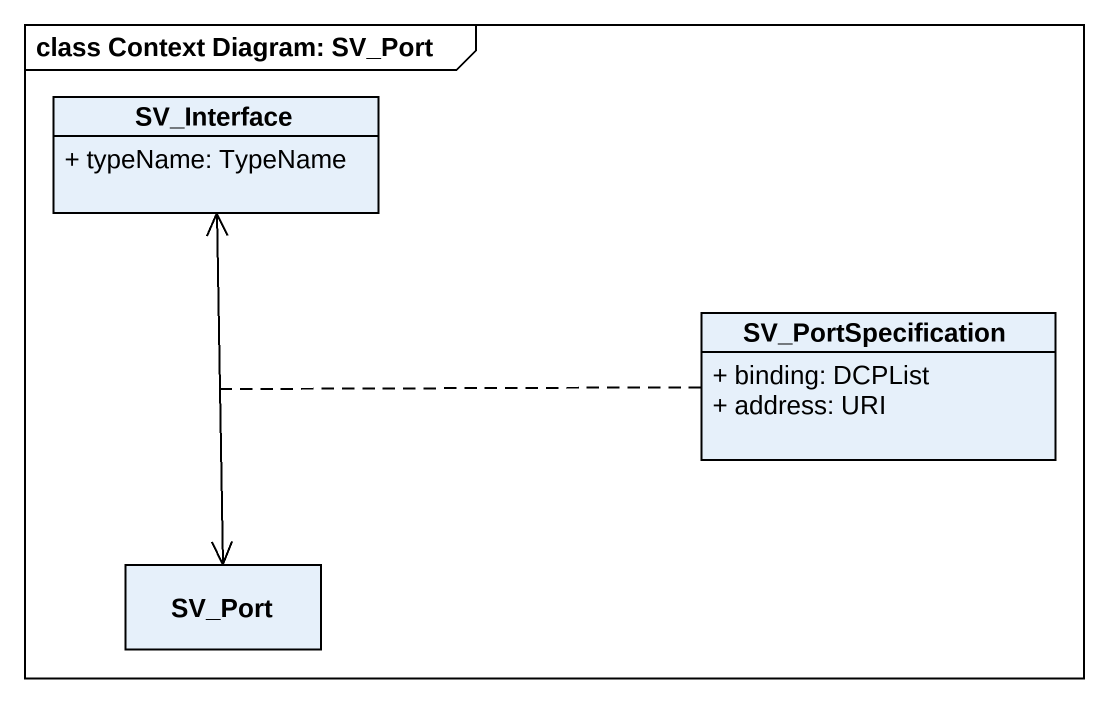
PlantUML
@startuml
mainframe class Context Diagram: SV_Port
hide circle
hide empty members
skinparam classAttributeIconSize 0
class SV_Interface {
  + typeName: TypeName
}
class SV_PortSpecification {
  + binding: DCPList
  + address: URI
}
class SV_Port
SV_Interface <--> SV_Port
(SV_Interface, SV_Port) .. SV_PortSpecification
@enduml
